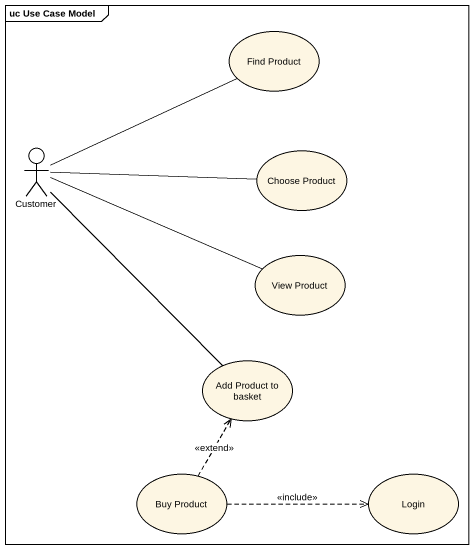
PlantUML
@startuml
mainframe uc Use Case Model
usecase "Find Product" as Find_Product
actor Customer
usecase "Choose Product" as Choose_Product
usecase "View Product" as View_Product
usecase "Add Product to basket" as Add_Product_to_basket
usecase "Buy Product" as Buy_Product
usecase Login
Customer -right- Find_Product
Customer -right- Choose_Product
Customer -right- View_Product
Customer -- Add_Product_to_basket
Buy_Product .up.> Add_Product_to_basket : <<extend>>
Buy_Product .right.> Login : <<include>>
@enduml
